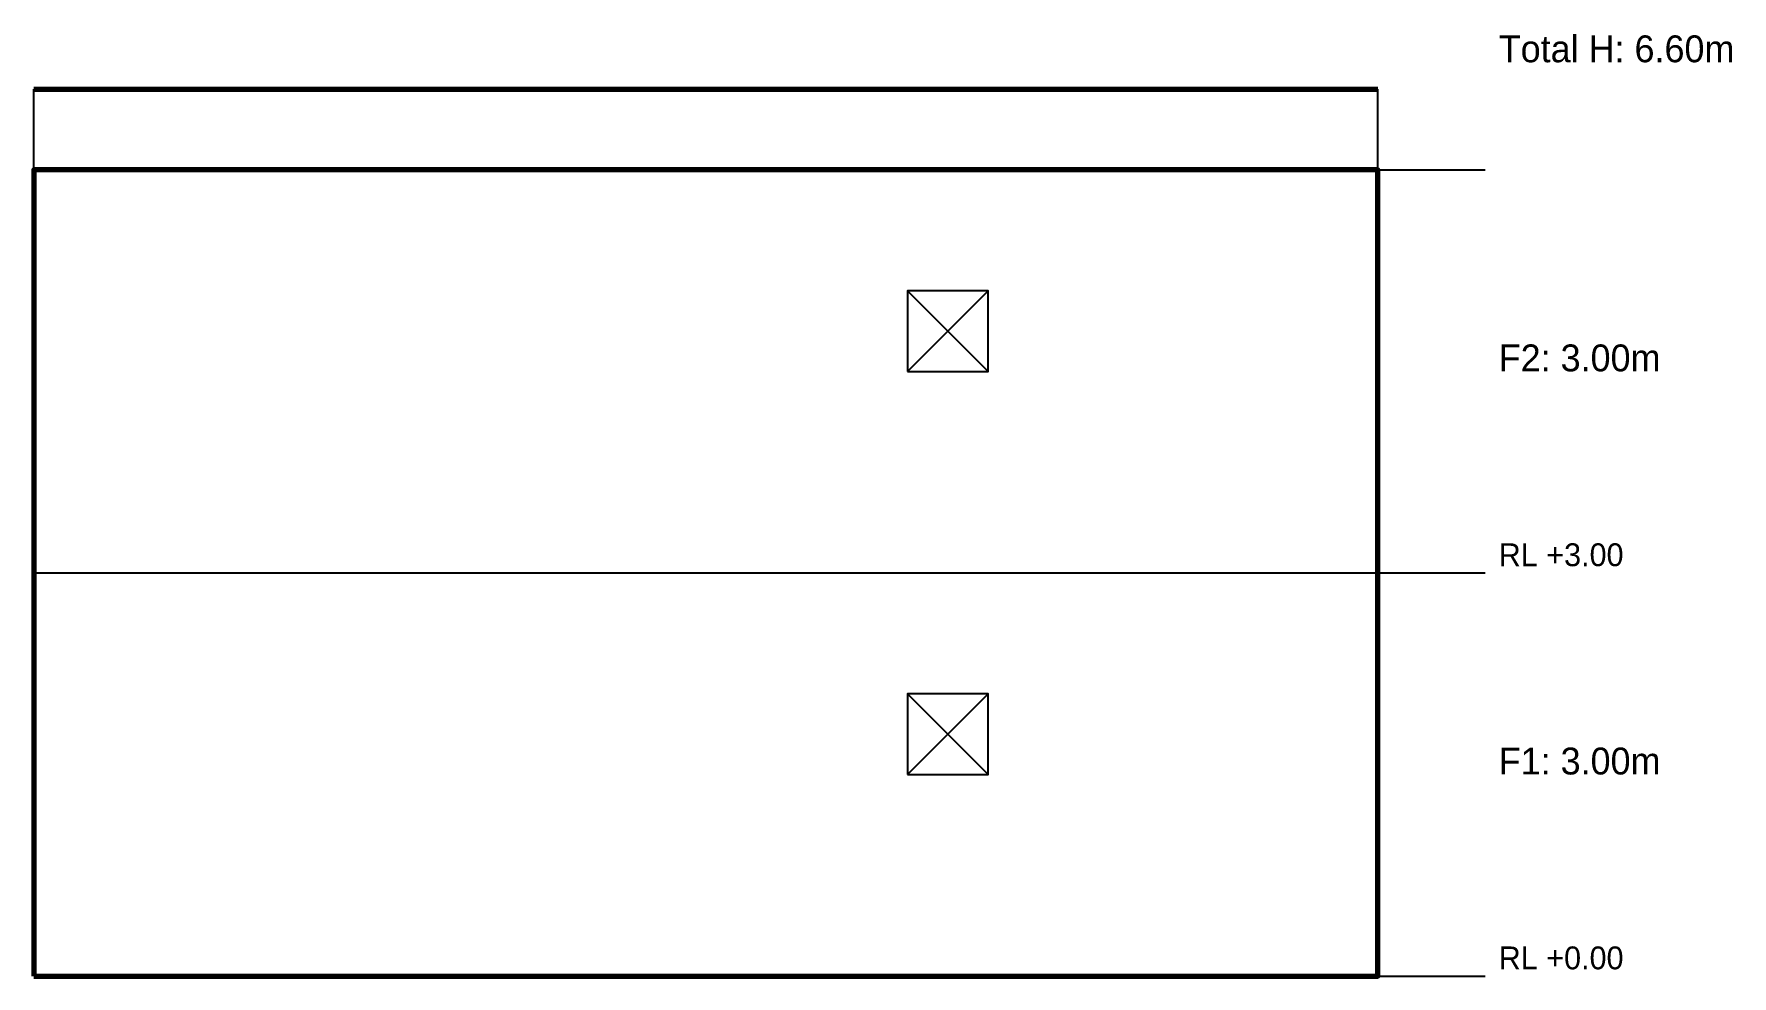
# Model space of a CAD drawing. Header units: metres. Extents: x 0 to 12.6, y 0 to 7.
import ezdxf

# ---------------------------------------------------------------- set-up
doc = ezdxf.new("R2010")
doc.units = ezdxf.units.M
for name, color, linetype in [('A-ELEV-ANNO', 2, 'Continuous'), ('A-ELEV-DETL', 8, 'Continuous'), ('A-ELEV-OUTL', 7, 'Continuous')]:
    doc.layers.add(name, color=color, linetype=linetype)

msp = doc.modelspace()

# ---------------------------------------------------------------- linework, layer by layer
at = {"layer": 'A-ELEV-ANNO'}
for p, q in [((10, 6), (10.8, 6)), ((10, 3), (10.8, 3)), ((10, 3), (10.8, 3)), ((10, 0), (10.8, 0))]:
    msp.add_line(p, q, dxfattribs=at)
at = {"layer": 'A-ELEV-DETL'}
for p, q in [((0, 6), (10, 6)), ((6.5, 4.5), (7.1, 5.1)), ((7.1, 4.5), (6.5, 5.1)), ((0, 3), (10, 3)), ((0, 3), (10, 3)), ((6.5, 1.5), (7.1, 2.1)), ((7.1, 1.5), (6.5, 2.1))]:
    msp.add_line(p, q, dxfattribs=at)
for points in [[(6.5, 4.5), (7.1, 4.5), (7.1, 5.1), (6.5, 5.1), (6.5, 4.5)], [(6.5, 1.5), (7.1, 1.5), (7.1, 2.1), (6.5, 2.1), (6.5, 1.5)]]:
    msp.add_lwpolyline(points, dxfattribs=at)
at = {"layer": 'A-ELEV-OUTL'}
for p, q in [((0, 6), (0, 6.6)), ((10, 6), (10, 6.6))]:
    msp.add_line(p, q, dxfattribs=at)
at = {"layer": 'A-ELEV-OUTL', "lineweight": 70}
msp.add_line((0, 6.6), (10, 6.6), dxfattribs=at)
msp.add_lwpolyline([(0, 0), (10, 0), (10, 6), (0, 6), (0, 0)], dxfattribs=at)

# ---------------------------------------------------------------- texts
at = {"layer": 'A-ELEV-ANNO'}
for s, height, p in [('Total H: 6.60m', 0.2, (10.9, 6.8)), ('F2: 3.00m', 0.2, (10.9, 4.5)), ('RL +3.00', 0.17, (10.9, 3.05)), ('F1: 3.00m', 0.2, (10.9, 1.5)), ('RL +0.00', 0.17, (10.9, 0.05))]:
    msp.add_text(s, height=height, dxfattribs=at).set_placement(p)

doc.saveas('drawing.dxf')
